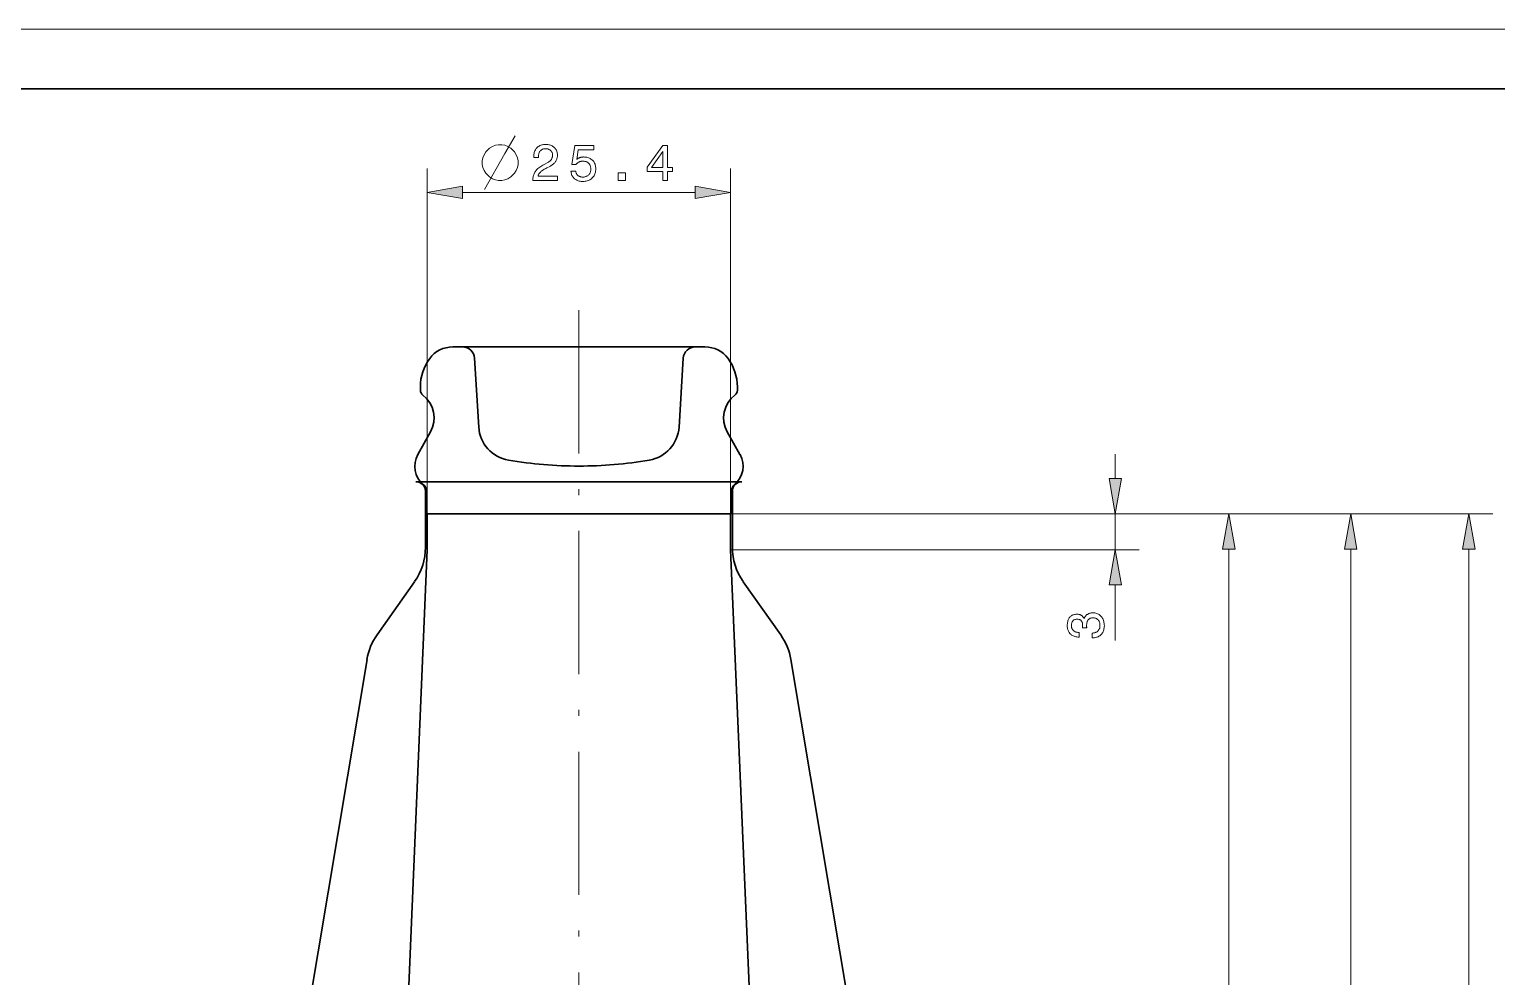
# Model space of a CAD drawing. Extents: x 0 to 297, y 0 to 535.
# Drawn here: x 112.1 to 235, y 340.6 to 420 of the extents above; entities that cross this region are included whole.
import ezdxf

# ---------------------------------------------------------------- set-up
doc = ezdxf.new("R2010")
doc.units = 0
doc.linetypes.add('DASHDOT', pattern=[18.5, 12, -3, 0.5, -3])

msp = doc.modelspace()

# ---------------------------------------------------------------- linework, layer by layer
at = {"color": 7, "lineweight": 13}
for p, q in [((0, 420), (297, 420)), ((145.48, 379.38), (145.48, 408.33)), ((170.88, 379.38), (170.88, 408.33)), ((170.88, 379.38), (214.62, 379.38)), ((170.88, 379.38), (205.1, 379.38)), ((170.88, 379.38), (224.83, 379.38)), ((170.88, 379.38), (234.72, 379.38)), ((170.88, 376.38), (205.1, 376.38)), ((212.62, 287.34), (212.62, 376.43)), ((222.83, 141.84), (222.83, 376.43)), ((232.72, 137.84), (232.72, 376.43))]:
    msp.add_line(p, q, dxfattribs=at)
at = {"color": 7, "lineweight": 30}
for p, q in [((20, 415), (292, 415)), ((168.74, 393.38), (147.61, 393.38)), ((171.83, 382.08), (144.53, 382.08)), ((170.93, 379.38), (145.43, 379.38)), ((170.88, 379.38), (145.48, 379.38)), ((145.48, 376.38), (142.32, 302.12)), ((170.88, 376.38), (174.04, 302.12)), ((140.43, 367.18), (126.02, 280.96)), ((175.93, 367.18), (190.34, 280.96))]:
    msp.add_line(p, q, dxfattribs=at)
at = {"color": 7, "lineweight": 13, "ltscale": 0.487279}
msp.add_line((148.43, 406.33), (167.92, 406.33), dxfattribs=at)
at = {"color": 7, "linetype": 'DASHDOT', "lineweight": 13}
msp.add_line((158.18, 106.95), (158.18, 398.27), dxfattribs=at)
at = {"color": 7, "lineweight": 30, "ltscale": 0.487035}
msp.add_line((167.92, 393.38), (148.44, 393.38), dxfattribs=at)
at = {"color": 7, "lineweight": 30, "ltscale": 0.144927}
for p, q in [((149.79, 386.66), (149.43, 392.44)), ((166.57, 386.66), (166.92, 392.44))]:
    msp.add_line(p, q, dxfattribs=at)
at = {"color": 7, "lineweight": 30, "ltscale": 0.007188}
for p, q in [((144.9, 389.74), (144.9, 390.03)), ((171.45, 389.74), (171.45, 390.03))]:
    msp.add_line(p, q, dxfattribs=at)
at = {"color": 7, "lineweight": 30, "ltscale": 0.054447}
for p, q in [((145.75, 386.26), (144.68, 384.36)), ((170.61, 386.26), (171.67, 384.36))]:
    msp.add_line(p, q, dxfattribs=at)
at = {"color": 7, "lineweight": 13, "ltscale": 0.051139}
msp.add_line((203.1, 382.34), (203.1, 384.38), dxfattribs=at)
at = {"color": 7, "lineweight": 30, "ltscale": 0.03}
for p, q in [((145.33, 380.08), (145.33, 381.28)), ((171.03, 380.08), (171.03, 381.28))]:
    msp.add_line(p, q, dxfattribs=at)
at = {"color": 7, "lineweight": 30, "ltscale": 0.046381}
for p, q in [((145.43, 379.38), (145.43, 381.24)), ((170.93, 379.38), (170.93, 381.24))]:
    msp.add_line(p, q, dxfattribs=at)
at = {"color": 7, "lineweight": 30, "ltscale": 0.0875}
for p, q in [((145.33, 376.58), (145.33, 380.08)), ((171.03, 376.58), (171.03, 380.08))]:
    msp.add_line(p, q, dxfattribs=at)
at = {"color": 7, "lineweight": 30, "ltscale": 0.075}
for p, q in [((145.48, 376.38), (145.48, 379.38)), ((170.88, 376.38), (170.88, 379.38))]:
    msp.add_line(p, q, dxfattribs=at)
at = {"color": 7, "lineweight": 13, "ltscale": 0.075}
msp.add_line((203.1, 376.38), (203.1, 379.38), dxfattribs=at)
at = {"color": 7, "lineweight": 30, "ltscale": 0.136589}
for p, q in [((144.42, 373.7), (141.27, 369.24)), ((171.94, 373.7), (175.08, 369.24))]:
    msp.add_line(p, q, dxfattribs=at)
at = {"color": 7, "lineweight": 13, "ltscale": 0.116125}
msp.add_line((203.1, 368.78), (203.1, 373.43), dxfattribs=at)
at = {"color": 7, "lineweight": 13}
msp.add_lwpolyline([(150.28, 406.58), (151.98, 409.58), (152.83, 411.08)], dxfattribs=at)
for points in [[(151.73, 410.33), (151.43, 410.33), (151.18, 410.28), (150.93, 410.18), (150.68, 410.03), (150.38, 409.73), (150.23, 409.48), (150.13, 409.23), (150.08, 408.98), (150.08, 408.68), (150.13, 408.43), (150.23, 408.18), (150.38, 407.93), (150.68, 407.63), (150.93, 407.48), (151.18, 407.38), (151.43, 407.33), (151.73, 407.33), (151.98, 407.38), (152.23, 407.48), (152.48, 407.63), (152.78, 407.93), (152.93, 408.18), (153.03, 408.43), (153.08, 408.68), (153.08, 408.98), (153.03, 409.23), (152.93, 409.48), (152.78, 409.73), (152.48, 410.03), (152.23, 410.18), (151.98, 410.28)], [(154.32, 407.33), (154.32, 407.34), (154.33, 407.43), (154.33, 407.52), (154.34, 407.6), (154.36, 407.68), (154.38, 407.75), (154.4, 407.83), (154.43, 407.9), (154.46, 407.96), (154.49, 408.03), (154.53, 408.09), (154.58, 408.15), (154.63, 408.21), (154.69, 408.27), (154.75, 408.33), (154.82, 408.38), (154.9, 408.44), (154.98, 408.5), (155.08, 408.56), (155.17, 408.62), (155.28, 408.68), (155.53, 408.82), (155.58, 408.84), (155.62, 408.87), (155.66, 408.9), (155.7, 408.92), (155.73, 408.95), (155.76, 408.98), (155.79, 409.01), (155.82, 409.04), (155.85, 409.07), (155.87, 409.1), (155.89, 409.13), (155.91, 409.16), (155.92, 409.2), (155.94, 409.23), (155.95, 409.27), (155.96, 409.3), (155.96, 409.34), (155.97, 409.38), (155.97, 409.42), (155.97, 409.46), (155.97, 409.51), (155.97, 409.55), (155.96, 409.6), (155.95, 409.64), (155.93, 409.68), (155.91, 409.71), (155.89, 409.75), (155.87, 409.78), (155.84, 409.82), (155.81, 409.85), (155.78, 409.87), (155.74, 409.9), (155.7, 409.92), (155.66, 409.94), (155.62, 409.96), (155.57, 409.97), (155.53, 409.98), (155.48, 409.99), (155.43, 409.99), (155.37, 409.99), (155.32, 409.99), (155.27, 409.98), (155.22, 409.98), (155.17, 409.96), (155.13, 409.95), (155.09, 409.93), (155.05, 409.9), (155.01, 409.87), (154.98, 409.84), (154.94, 409.81), (154.91, 409.77), (154.89, 409.73), (154.86, 409.68), (154.84, 409.64), (154.83, 409.59), (154.81, 409.53), (154.8, 409.48), (154.79, 409.42), (154.79, 409.36), (154.79, 409.3), (154.79, 409.26), (154.39, 409.26), (154.39, 409.32), (154.4, 409.41), (154.41, 409.5), (154.42, 409.59), (154.44, 409.67), (154.46, 409.75), (154.49, 409.82), (154.53, 409.89), (154.57, 409.95), (154.61, 410.02), (154.66, 410.07), (154.72, 410.13), (154.78, 410.17), (154.84, 410.21), (154.91, 410.25), (154.98, 410.28), (155.06, 410.31), (155.14, 410.33), (155.22, 410.34), (155.31, 410.35), (155.4, 410.35), (155.48, 410.35), (155.57, 410.34), (155.65, 410.33), (155.72, 410.31), (155.8, 410.29), (155.87, 410.26), (155.93, 410.23), (156, 410.19), (156.06, 410.15), (156.11, 410.1), (156.16, 410.05), (156.21, 410), (156.25, 409.94), (156.29, 409.88), (156.32, 409.82), (156.34, 409.75), (156.36, 409.68), (156.37, 409.61), (156.38, 409.54), (156.38, 409.46), (156.38, 409.4), (156.38, 409.34), (156.37, 409.28), (156.36, 409.22), (156.34, 409.17), (156.33, 409.11), (156.31, 409.06), (156.28, 409.01), (156.25, 408.96), (156.22, 408.91), (156.19, 408.87), (156.15, 408.82), (156.11, 408.78), (156.07, 408.74), (156.02, 408.7), (155.97, 408.66), (155.92, 408.62), (155.86, 408.58), (155.8, 408.54), (155.74, 408.51), (155.48, 408.38), (155.41, 408.34), (155.35, 408.31), (155.28, 408.27), (155.23, 408.24), (155.17, 408.2), (155.12, 408.17), (155.08, 408.14), (155.04, 408.1), (155, 408.07), (154.96, 408.04), (154.93, 408.01), (154.91, 407.98), (154.88, 407.95), (154.86, 407.91), (154.83, 407.88), (154.81, 407.85), (154.8, 407.81), (154.78, 407.78), (154.77, 407.74), (154.76, 407.7), (156.38, 407.7), (156.38, 407.33)], [(157.51, 408.11), (157.91, 408.11), (157.92, 408.07), (157.93, 408.02), (157.94, 407.98), (157.96, 407.94), (157.97, 407.91), (157.99, 407.87), (158.02, 407.84), (158.04, 407.8), (158.07, 407.78), (158.1, 407.75), (158.13, 407.72), (158.17, 407.7), (158.21, 407.68), (158.24, 407.66), (158.28, 407.65), (158.32, 407.64), (158.37, 407.63), (158.41, 407.62), (158.46, 407.62), (158.51, 407.62), (158.57, 407.62), (158.62, 407.62), (158.68, 407.63), (158.73, 407.65), (158.78, 407.66), (158.83, 407.68), (158.87, 407.71), (158.91, 407.73), (158.95, 407.76), (158.99, 407.8), (159.03, 407.84), (159.06, 407.88), (159.09, 407.92), (159.11, 407.96), (159.13, 408.01), (159.15, 408.06), (159.16, 408.11), (159.17, 408.17), (159.17, 408.22), (159.18, 408.28), (159.17, 408.34), (159.17, 408.4), (159.16, 408.45), (159.15, 408.51), (159.13, 408.56), (159.11, 408.6), (159.09, 408.65), (159.06, 408.69), (159.03, 408.73), (158.99, 408.77), (158.96, 408.8), (158.92, 408.83), (158.87, 408.86), (158.83, 408.89), (158.78, 408.91), (158.73, 408.92), (158.68, 408.93), (158.62, 408.94), (158.57, 408.95), (158.51, 408.95), (158.47, 408.95), (158.44, 408.95), (158.41, 408.94), (158.37, 408.94), (158.34, 408.93), (158.31, 408.93), (158.28, 408.92), (158.25, 408.91), (158.22, 408.89), (158.19, 408.88), (158.16, 408.87), (158.13, 408.85), (158.1, 408.83), (158.08, 408.81), (158.05, 408.79), (158.03, 408.77), (158, 408.75), (157.98, 408.73), (157.96, 408.7), (157.94, 408.67), (157.59, 408.67), (157.83, 410.26), (159.43, 410.26), (159.43, 409.91), (158.12, 409.91), (158, 409.1), (158.02, 409.12), (158.04, 409.14), (158.07, 409.16), (158.09, 409.17), (158.11, 409.19), (158.14, 409.2), (158.17, 409.21), (158.19, 409.23), (158.22, 409.24), (158.25, 409.25), (158.28, 409.26), (158.31, 409.26), (158.34, 409.27), (158.37, 409.28), (158.4, 409.28), (158.44, 409.29), (158.47, 409.29), (158.5, 409.29), (158.54, 409.3), (158.57, 409.3), (158.66, 409.29), (158.75, 409.29), (158.83, 409.27), (158.91, 409.25), (158.99, 409.23), (159.06, 409.2), (159.13, 409.16), (159.19, 409.12), (159.26, 409.07), (159.31, 409.02), (159.37, 408.97), (159.42, 408.91), (159.46, 408.84), (159.49, 408.78), (159.53, 408.71), (159.55, 408.63), (159.57, 408.55), (159.58, 408.47), (159.59, 408.39), (159.6, 408.3), (159.59, 408.21), (159.58, 408.12), (159.57, 408.04), (159.55, 407.95), (159.52, 407.88), (159.49, 407.8), (159.45, 407.73), (159.4, 407.66), (159.35, 407.6), (159.3, 407.54), (159.24, 407.48), (159.17, 407.43), (159.1, 407.39), (159.03, 407.35), (158.95, 407.32), (158.87, 407.29), (158.79, 407.27), (158.7, 407.26), (158.61, 407.25), (158.52, 407.25), (158.44, 407.25), (158.36, 407.25), (158.28, 407.27), (158.2, 407.28), (158.13, 407.3), (158.06, 407.33), (158, 407.36), (157.93, 407.4), (157.87, 407.44), (157.82, 407.48), (157.76, 407.53), (157.72, 407.59), (157.67, 407.64), (157.63, 407.7), (157.6, 407.76), (157.57, 407.83), (157.55, 407.89), (157.53, 407.96), (157.52, 408.04)], [(165.21, 407.33), (165.21, 408.07), (163.89, 408.07), (163.89, 408.45), (165.21, 410.26), (165.6, 410.26), (165.6, 408.42), (166.03, 408.42), (166.03, 408.07), (165.6, 408.07), (165.6, 407.33)], [(164.25, 408.42), (165.21, 408.42), (165.21, 409.76)], [(148.43, 406.85), (145.48, 406.33), (148.43, 405.81)], [(161.48, 407.33), (161.48, 407.97), (162.07, 407.97), (162.07, 407.33)], [(167.92, 405.81), (170.88, 406.33), (167.92, 406.85)], [(202.58, 382.34), (203.1, 379.38), (203.62, 382.34)], [(213.14, 376.43), (212.62, 379.38), (212.1, 376.43)], [(223.35, 376.43), (222.83, 379.38), (222.31, 376.43)], [(233.24, 376.43), (232.72, 379.38), (232.2, 376.43)], [(203.62, 373.43), (203.1, 376.38), (202.58, 373.43)], [(201.16, 368.99), (201.16, 369.39), (201.22, 369.39), (201.28, 369.4), (201.34, 369.41), (201.39, 369.42), (201.44, 369.44), (201.49, 369.46), (201.53, 369.48), (201.58, 369.5), (201.61, 369.53), (201.65, 369.56), (201.68, 369.6), (201.71, 369.64), (201.74, 369.68), (201.76, 369.72), (201.78, 369.77), (201.8, 369.81), (201.81, 369.87), (201.82, 369.92), (201.82, 369.97), (201.82, 370.03), (201.82, 370.09), (201.82, 370.15), (201.81, 370.2), (201.8, 370.25), (201.79, 370.3), (201.77, 370.34), (201.75, 370.39), (201.72, 370.43), (201.7, 370.46), (201.67, 370.5), (201.63, 370.53), (201.6, 370.56), (201.56, 370.59), (201.52, 370.61), (201.48, 370.63), (201.43, 370.64), (201.39, 370.65), (201.34, 370.66), (201.29, 370.67), (201.23, 370.67), (201.18, 370.67), (201.14, 370.66), (201.09, 370.65), (201.05, 370.64), (201.01, 370.63), (200.97, 370.61), (200.94, 370.59), (200.9, 370.56), (200.87, 370.53), (200.84, 370.5), (200.81, 370.47), (200.79, 370.43), (200.77, 370.39), (200.75, 370.35), (200.74, 370.3), (200.72, 370.25), (200.71, 370.2), (200.71, 370.15), (200.7, 370.09), (200.7, 370.03), (200.7, 370.02), (200.7, 370.01), (200.7, 370), (200.7, 370), (200.7, 369.99), (200.7, 369.98), (200.7, 369.97), (200.7, 369.96), (200.7, 369.95), (200.7, 369.94), (200.7, 369.93), (200.7, 369.92), (200.7, 369.91), (200.71, 369.9), (200.71, 369.89), (200.71, 369.87), (200.71, 369.86), (200.71, 369.85), (200.71, 369.83), (200.71, 369.82), (200.37, 369.82), (200.37, 369.83), (200.37, 369.84), (200.37, 369.85), (200.37, 369.86), (200.37, 369.86), (200.37, 369.87), (200.37, 369.88), (200.37, 369.89), (200.37, 369.9), (200.37, 369.91), (200.37, 369.92), (200.37, 369.92), (200.37, 369.93), (200.37, 369.94), (200.37, 369.95), (200.37, 369.96), (200.37, 369.96), (200.37, 369.97), (200.37, 369.98), (200.37, 369.99), (200.37, 370.04), (200.37, 370.1), (200.36, 370.15), (200.36, 370.19), (200.35, 370.24), (200.33, 370.28), (200.32, 370.32), (200.3, 370.35), (200.28, 370.39), (200.26, 370.42), (200.24, 370.44), (200.21, 370.47), (200.18, 370.49), (200.15, 370.51), (200.11, 370.52), (200.08, 370.53), (200.04, 370.54), (200, 370.55), (199.95, 370.56), (199.91, 370.56), (199.86, 370.56), (199.82, 370.55), (199.78, 370.54), (199.74, 370.53), (199.71, 370.52), (199.67, 370.51), (199.64, 370.49), (199.61, 370.47), (199.58, 370.45), (199.56, 370.42), (199.54, 370.39), (199.51, 370.36), (199.5, 370.33), (199.48, 370.29), (199.47, 370.26), (199.46, 370.21), (199.45, 370.17), (199.44, 370.13), (199.44, 370.08), (199.44, 370.03), (199.44, 369.97), (199.44, 369.92), (199.45, 369.87), (199.46, 369.82), (199.48, 369.78), (199.49, 369.74), (199.52, 369.7), (199.54, 369.66), (199.57, 369.63), (199.6, 369.59), (199.63, 369.57), (199.67, 369.54), (199.71, 369.52), (199.75, 369.5), (199.8, 369.48), (199.85, 369.47), (199.9, 369.46), (199.96, 369.45), (200.01, 369.45), (200.07, 369.45), (200.07, 369.06), (200.05, 369.06), (199.96, 369.06), (199.88, 369.07), (199.8, 369.09), (199.72, 369.1), (199.65, 369.13), (199.58, 369.15), (199.52, 369.19), (199.45, 369.23), (199.4, 369.27), (199.34, 369.32), (199.29, 369.37), (199.25, 369.43), (199.21, 369.49), (199.18, 369.55), (199.15, 369.62), (199.12, 369.69), (199.11, 369.76), (199.09, 369.84), (199.08, 369.92), (199.08, 370.01), (199.08, 370.1), (199.09, 370.18), (199.1, 370.27), (199.12, 370.34), (199.14, 370.42), (199.16, 370.49), (199.19, 370.55), (199.22, 370.61), (199.25, 370.67), (199.29, 370.72), (199.34, 370.77), (199.39, 370.81), (199.44, 370.85), (199.49, 370.88), (199.55, 370.91), (199.61, 370.93), (199.68, 370.95), (199.74, 370.96), (199.81, 370.97), (199.89, 370.97), (199.93, 370.97), (199.97, 370.97), (200.01, 370.97), (200.05, 370.96), (200.09, 370.95), (200.13, 370.94), (200.16, 370.93), (200.2, 370.91), (200.23, 370.9), (200.26, 370.88), (200.29, 370.86), (200.32, 370.84), (200.35, 370.81), (200.37, 370.79), (200.4, 370.76), (200.42, 370.73), (200.44, 370.7), (200.46, 370.67), (200.48, 370.63), (200.49, 370.59), (200.51, 370.64), (200.53, 370.69), (200.56, 370.73), (200.58, 370.77), (200.61, 370.81), (200.64, 370.84), (200.67, 370.88), (200.7, 370.91), (200.73, 370.94), (200.77, 370.96), (200.81, 370.99), (200.85, 371.01), (200.89, 371.03), (200.93, 371.04), (200.98, 371.06), (201.03, 371.07), (201.08, 371.08), (201.13, 371.08), (201.18, 371.09), (201.23, 371.09), (201.32, 371.09), (201.4, 371.08), (201.48, 371.06), (201.55, 371.04), (201.62, 371.01), (201.69, 370.98), (201.75, 370.94), (201.81, 370.9), (201.87, 370.85), (201.93, 370.79), (201.98, 370.73), (202.02, 370.67), (202.06, 370.6), (202.09, 370.53), (202.12, 370.45), (202.15, 370.37), (202.16, 370.28), (202.18, 370.2), (202.18, 370.1), (202.19, 370.01), (202.18, 369.92), (202.18, 369.83), (202.16, 369.75), (202.14, 369.67), (202.12, 369.59), (202.09, 369.52), (202.05, 369.45), (202.01, 369.39), (201.97, 369.33), (201.92, 369.27), (201.86, 369.22), (201.8, 369.17), (201.74, 369.13), (201.67, 369.09), (201.6, 369.06), (201.52, 369.04), (201.45, 369.02), (201.36, 369), (201.28, 369), (201.19, 368.99)]]:
    msp.add_lwpolyline(points, close=True, dxfattribs=at)
at = {"color": 7, "lineweight": 30}
for centre, radius, start, end in [((147.61, 390.98), 2.4, 90, 143.5764), ((148.44, 392.38), 1, 3.5, 90), ((167.92, 392.38), 1, 90, 176.5), ((168.74, 390.98), 2.4, 36.4236, 90), ((148.9, 390.03), 4, 143.5766, 179.9999), ((167.45, 390.03), 4, 0.0001, 36.4234), ((145.4, 389.74), 0.5, 180, 232.8827), ((170.95, 389.74), 0.5, 307.1173, 360), ((143.65, 387.43), 2.4, 330.7525, 52.8827), ((172.7, 387.43), 2.4, 127.1173, 209.2475), ((152.78, 386.84), 3, 183.5001, 260.2952), ((163.57, 386.84), 3, 279.7048, 356.4999), ((146.43, 383.38), 2, 150.7525, 229.9947), ((158.18, 418.38), 34.99, 260.2947, 270.001), ((158.18, 418.38), 34.99, 269.999, 279.7053), ((169.93, 383.38), 2, 310.0053, 29.2475), ((144.53, 381.28), 0.8, 360, 90), ((144.63, 381.24), 0.8, 0.0001, 49.9947), ((171.73, 381.24), 0.8, 130.0053, 179.9999), ((171.83, 381.28), 0.8, 90, 180), ((140.33, 376.58), 5, 324.8535, 359.9999), ((176.03, 376.58), 5, 180.0001, 215.1465), ((145.36, 366.36), 5, 144.8535, 170.5126), ((171, 366.36), 5, 9.4874, 35.1465)]:
    msp.add_arc(centre, radius, start, end, dxfattribs=at)
at = {"color": 7, "lineweight": 13}
for points in [[(148.43, 406.85), (145.48, 406.33), (148.43, 406.85), (148.43, 405.81)], [(167.92, 405.81), (170.88, 406.33), (167.92, 405.81), (167.92, 406.85)], [(202.58, 382.34), (203.1, 379.38), (202.58, 382.34), (203.62, 382.34)], [(213.14, 376.43), (212.62, 379.38), (213.14, 376.43), (212.1, 376.43)], [(223.35, 376.43), (222.83, 379.38), (223.35, 376.43), (222.31, 376.43)], [(233.24, 376.43), (232.72, 379.38), (233.24, 376.43), (232.2, 376.43)], [(203.62, 373.43), (203.1, 376.38), (203.62, 373.43), (202.58, 373.43)]]:
    msp.add_solid(points, dxfattribs=at)

doc.saveas('drawing.dxf')
